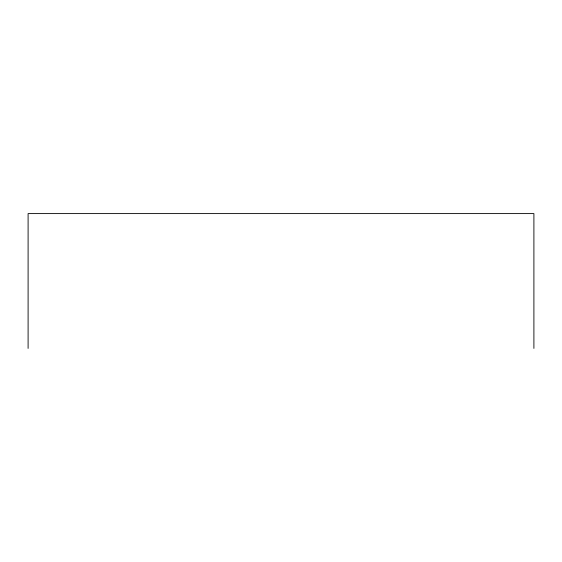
<?xml version="1.0" encoding="UTF-8"?>
<svg xmlns="http://www.w3.org/2000/svg" width="562" height="562" viewBox="0 0 562 562"><rect width="100%" height="100%" fill="white"/><g stroke="black" fill="none" stroke-linecap="round" stroke-linejoin="round"><path stroke-width="0.84" d="M533.9 348.405L533.9 213.595L28.1 213.595L28.1 348.405"/></g></svg>
